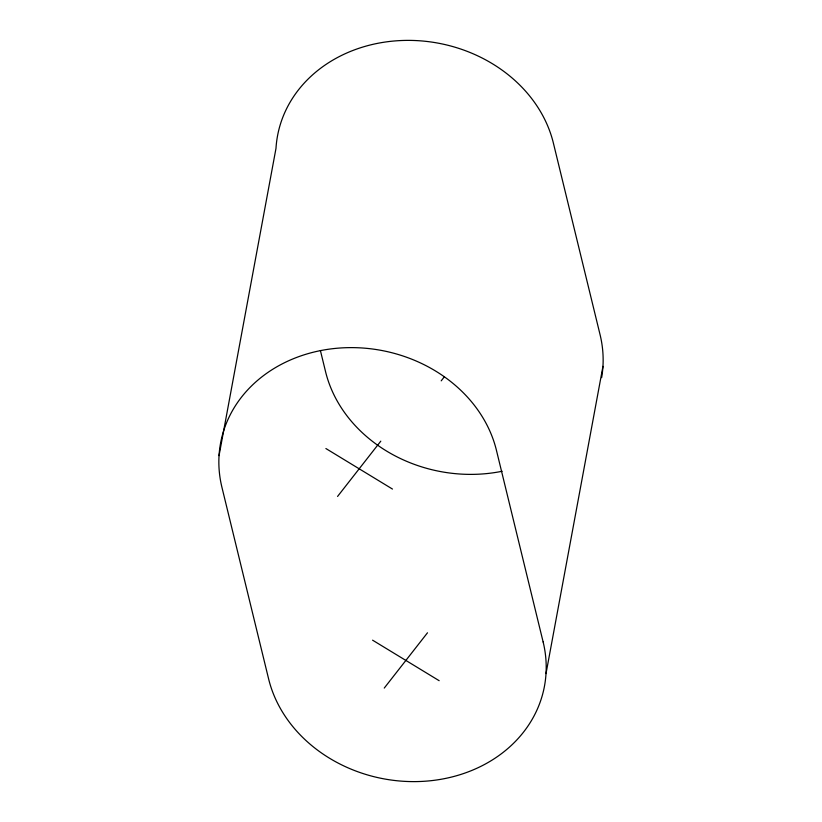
<?xml version="1.0" encoding="UTF-8"?>
<svg xmlns="http://www.w3.org/2000/svg" width="822" height="822" viewBox="0 0 822 822"><rect width="100%" height="100%" fill="white"/><g stroke="black" fill="none" stroke-linecap="round" stroke-linejoin="round"><path stroke-width="1.23" d="M219.042 455.635L275.987 148.402A140.963 120.444 10.5 0 1 405.112 40.412A140.963 120.444 10.5 0 1 553.391 143.11L600.081 334.739A140.963 120.444 10.5 0 1 601.642 377.627M546.014 673.598L602.958 366.365M337.565 496.447L380.802 441.157M441.198 380.843L444.281 376.897M384.254 688.076L427.491 632.786M325.892 448.535L392.474 489.059M372.582 640.174L439.164 680.698M320.395 350.511L325.553 371.657A140.963 120.444 10.5 0 0 502.139 471.263M543.137 641.972L496.447 450.343A140.963 120.444 10.5 0 0 330.002 349.031A140.963 120.444 10.5 0 0 221.919 487.261L268.609 678.89A140.963 120.444 10.5 0 0 435.054 780.201A140.963 120.444 10.5 0 0 543.137 641.972"/></g></svg>
